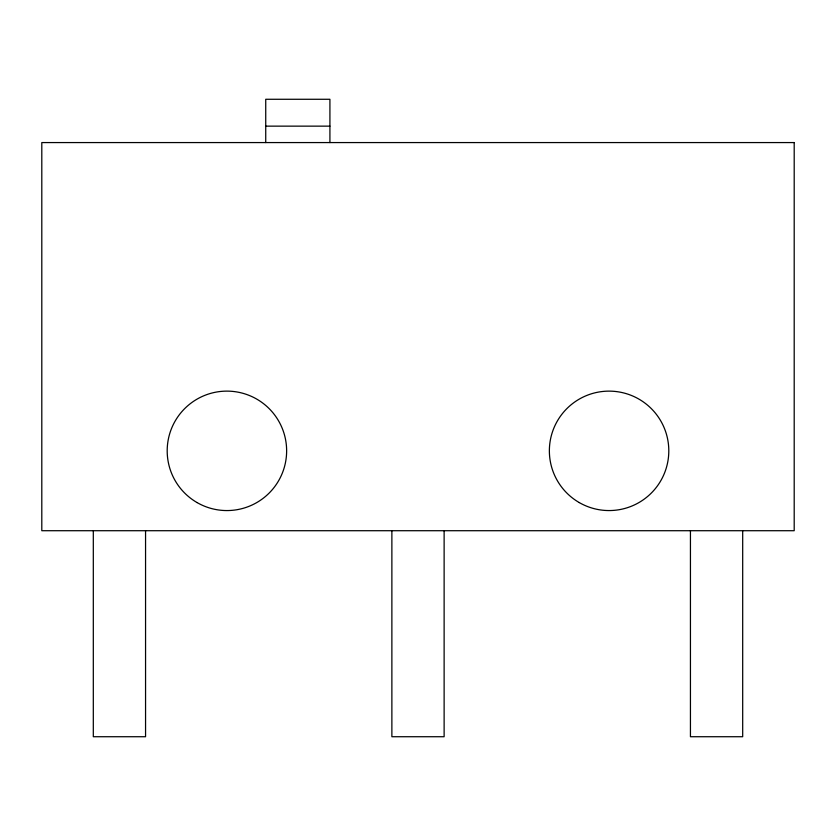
<?xml version="1.0" encoding="UTF-8"?>
<svg xmlns="http://www.w3.org/2000/svg" width="836" height="836" viewBox="0 0 836 836"><rect width="100%" height="100%" fill="white"/><g stroke="black" fill="none" stroke-linecap="round" stroke-linejoin="round"><path stroke-width="1.25" d="M265.733 126.142L329.917 126.142M742.692 530.714L742.692 736.725L690.442 736.725L690.442 530.714M444.125 530.714L444.125 736.725L391.875 736.725L391.875 530.714M329.917 142.569L329.917 99.275L265.733 99.275L265.733 142.569M145.558 530.714L145.558 736.725L93.308 736.725L93.308 530.714M794.2 142.569L41.8 142.569L41.8 530.714L794.2 530.714L794.2 142.569M579.233 502.561A59.711 59.711 0 0 0 668.8 450.844A59.711 59.711 0 0 0 579.233 399.127A59.711 59.711 0 0 0 579.233 502.561M197.056 502.561A59.711 59.711 0 0 0 286.633 450.844A59.711 59.711 0 0 0 197.056 399.127A59.711 59.711 0 0 0 197.056 502.561"/></g></svg>
